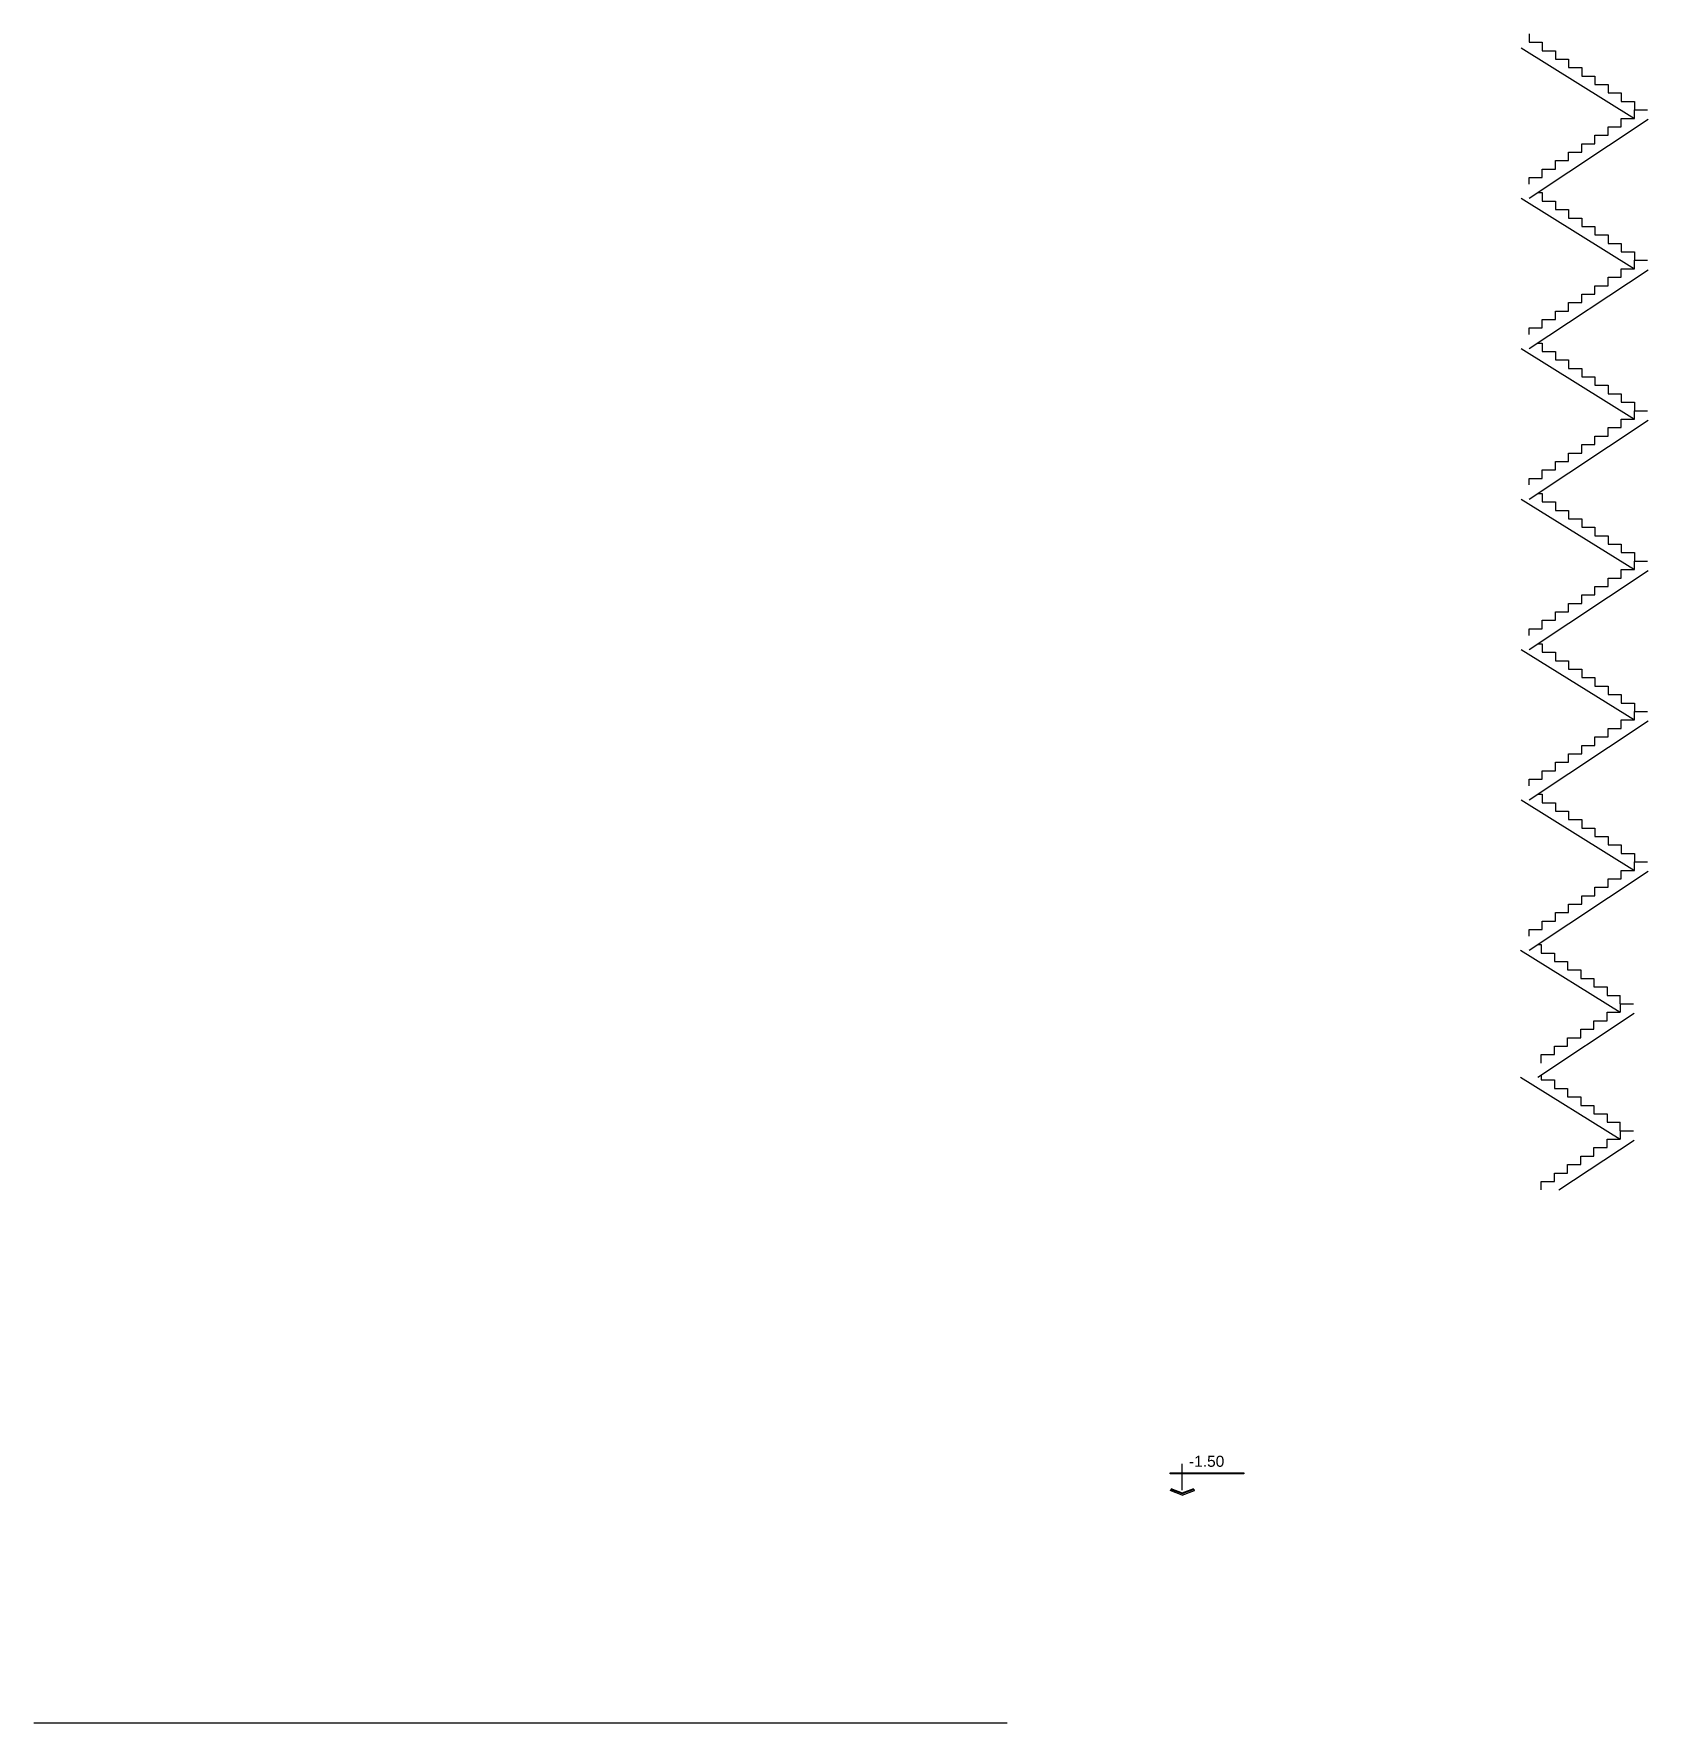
# Model space of a CAD drawing. Header units: metres. Extents: x -355 to 973, y -73 to 238.
# Drawn here: x 469.51 to 503.85, y 35.96 to 71.9 of the extents above; entities that cross this region are included whole.
import ezdxf

# ---------------------------------------------------------------- set-up
doc = ezdxf.new("R2010")
doc.units = ezdxf.units.M
doc.header["$LTSCALE"] = 3
doc.header["$MEASUREMENT"] = 0
doc.styles.get("Standard").update_dxf_attribs({"font": 'arial.ttf'})

msp = doc.modelspace()

# ---------------------------------------------------------------- hatches: boundary and pattern name
at = {"lineweight": -3}
msp.add_hatch(color=256, dxfattribs=at).paths.add_polyline_path([(493.94, 40.813), (494.2, 40.908), (494.189, 40.939), (493.94, 40.848), (493.692, 40.939), (493.68, 40.908)])

# ---------------------------------------------------------------- linework, layer by layer
for p, q in [((501.316, 71.904), (501.316, 71.724)), ((501.148, 71.604), (503.556, 70.104)), ((501.316, 71.724), (501.596, 71.724)), ((501.596, 71.724), (501.596, 71.544)), ((501.596, 71.544), (501.876, 71.544)), ((501.876, 71.544), (501.876, 71.364)), ((501.876, 71.364), (502.156, 71.364)), ((502.156, 71.364), (502.156, 71.184)), ((502.156, 71.184), (502.436, 71.184)), ((502.436, 71.184), (502.436, 71.004)), ((502.436, 71.004), (502.716, 71.004)), ((502.716, 71.004), (502.716, 70.824)), ((502.716, 70.824), (502.996, 70.824)), ((502.996, 70.824), (502.996, 70.644)), ((502.996, 70.644), (503.276, 70.644)), ((503.276, 70.644), (503.276, 70.464)), ((503.276, 70.464), (503.556, 70.464)), ((503.556, 70.464), (503.556, 70.284)), ((503.276, 69.924), (503.276, 70.104)), ((503.276, 70.104), (503.556, 70.104)), ((503.556, 70.284), (503.836, 70.284)), ((503.556, 70.104), (503.556, 70.284)), ((501.316, 68.404), (503.85, 70.084)), ((502.716, 69.564), (502.716, 69.744)), ((502.716, 69.744), (502.996, 69.744)), ((502.996, 69.744), (502.996, 69.924)), ((502.996, 69.924), (503.276, 69.924)), ((502.156, 69.204), (502.156, 69.384)), ((502.156, 69.384), (502.436, 69.384)), ((502.436, 69.384), (502.436, 69.564)), ((502.436, 69.564), (502.716, 69.564)), ((501.596, 68.844), (501.596, 69.024)), ((501.596, 69.024), (501.876, 69.024)), ((501.876, 69.024), (501.876, 69.204)), ((501.876, 69.204), (502.156, 69.204)), ((501.316, 68.704), (501.316, 68.844)), ((501.316, 68.844), (501.596, 68.844)), ((501.148, 68.404), (503.556, 66.904)), ((501.497, 68.524), (501.596, 68.524)), ((501.596, 68.524), (501.596, 68.344)), ((501.596, 68.344), (501.876, 68.344)), ((501.876, 68.344), (501.876, 68.164)), ((501.876, 68.164), (502.156, 68.164)), ((502.156, 68.164), (502.156, 67.984)), ((502.156, 67.984), (502.436, 67.984)), ((502.436, 67.984), (502.436, 67.804)), ((502.436, 67.804), (502.716, 67.804)), ((502.716, 67.804), (502.716, 67.624)), ((502.716, 67.624), (502.996, 67.624)), ((502.996, 67.624), (502.996, 67.444)), ((502.996, 67.444), (503.276, 67.444)), ((503.276, 67.444), (503.276, 67.264)), ((503.276, 67.264), (503.556, 67.264)), ((503.556, 67.264), (503.556, 67.084)), ((501.316, 65.204), (503.85, 66.884)), ((503.276, 66.724), (503.276, 66.904)), ((503.276, 66.904), (503.556, 66.904)), ((503.556, 67.084), (503.836, 67.084)), ((503.556, 66.904), (503.556, 67.084)), ((502.716, 66.364), (502.716, 66.544)), ((502.716, 66.544), (502.996, 66.544)), ((502.996, 66.544), (502.996, 66.724)), ((502.996, 66.724), (503.276, 66.724)), ((502.156, 66.004), (502.156, 66.184)), ((502.156, 66.184), (502.436, 66.184)), ((502.436, 66.184), (502.436, 66.364)), ((502.436, 66.364), (502.716, 66.364)), ((501.596, 65.644), (501.596, 65.824)), ((501.596, 65.824), (501.876, 65.824)), ((501.876, 65.824), (501.876, 66.004)), ((501.876, 66.004), (502.156, 66.004)), ((501.316, 65.504), (501.316, 65.644)), ((501.316, 65.644), (501.596, 65.644)), ((501.148, 65.204), (503.556, 63.704)), ((501.497, 65.324), (501.596, 65.324)), ((501.596, 65.324), (501.596, 65.144)), ((501.596, 65.144), (501.876, 65.144)), ((501.876, 65.144), (501.876, 64.964)), ((501.876, 64.964), (502.156, 64.964)), ((502.156, 64.964), (502.156, 64.784)), ((502.156, 64.784), (502.436, 64.784)), ((502.436, 64.784), (502.436, 64.604)), ((502.436, 64.604), (502.716, 64.604)), ((502.716, 64.604), (502.716, 64.424)), ((502.716, 64.424), (502.996, 64.424)), ((502.996, 64.424), (502.996, 64.244)), ((502.996, 64.244), (503.276, 64.244)), ((503.276, 64.244), (503.276, 64.064)), ((503.276, 64.064), (503.556, 64.064)), ((503.556, 64.064), (503.556, 63.884)), ((501.316, 62.004), (503.85, 63.684)), ((503.276, 63.524), (503.276, 63.704)), ((503.276, 63.704), (503.556, 63.704)), ((503.556, 63.884), (503.836, 63.884)), ((503.556, 63.704), (503.556, 63.884)), ((502.716, 63.164), (502.716, 63.344)), ((502.716, 63.344), (502.996, 63.344)), ((502.996, 63.344), (502.996, 63.524)), ((502.996, 63.524), (503.276, 63.524)), ((502.156, 62.804), (502.156, 62.984)), ((502.156, 62.984), (502.436, 62.984)), ((502.436, 62.984), (502.436, 63.164)), ((502.436, 63.164), (502.716, 63.164)), ((501.596, 62.444), (501.596, 62.624)), ((501.596, 62.624), (501.876, 62.624)), ((501.876, 62.624), (501.876, 62.804)), ((501.876, 62.804), (502.156, 62.804)), ((501.316, 62.304), (501.316, 62.444)), ((501.316, 62.444), (501.596, 62.444)), ((501.148, 62.004), (503.556, 60.504)), ((501.497, 62.124), (501.596, 62.124)), ((501.596, 62.124), (501.596, 61.944)), ((501.596, 61.944), (501.876, 61.944)), ((501.876, 61.944), (501.876, 61.764)), ((501.876, 61.764), (502.156, 61.764)), ((502.156, 61.764), (502.156, 61.584)), ((502.156, 61.584), (502.436, 61.584)), ((502.436, 61.584), (502.436, 61.404)), ((502.436, 61.404), (502.716, 61.404)), ((502.716, 61.404), (502.716, 61.224)), ((502.716, 61.224), (502.996, 61.224)), ((502.996, 61.224), (502.996, 61.044)), ((502.996, 61.044), (503.276, 61.044)), ((503.276, 61.044), (503.276, 60.864)), ((503.276, 60.864), (503.556, 60.864)), ((503.556, 60.864), (503.556, 60.684)), ((501.316, 58.804), (503.85, 60.484)), ((503.276, 60.324), (503.276, 60.504)), ((503.276, 60.504), (503.556, 60.504)), ((503.556, 60.684), (503.836, 60.684)), ((503.556, 60.504), (503.556, 60.684)), ((502.716, 59.964), (502.716, 60.144)), ((502.716, 60.144), (502.996, 60.144)), ((502.996, 60.144), (502.996, 60.324)), ((502.996, 60.324), (503.276, 60.324)), ((502.156, 59.604), (502.156, 59.784)), ((502.156, 59.784), (502.436, 59.784)), ((502.436, 59.784), (502.436, 59.964)), ((502.436, 59.964), (502.716, 59.964)), ((501.596, 59.244), (501.596, 59.424)), ((501.596, 59.424), (501.876, 59.424)), ((501.876, 59.424), (501.876, 59.604)), ((501.876, 59.604), (502.156, 59.604)), ((501.316, 59.104), (501.316, 59.244)), ((501.316, 59.244), (501.596, 59.244)), ((501.148, 58.804), (503.556, 57.304)), ((501.497, 58.924), (501.596, 58.924)), ((501.596, 58.924), (501.596, 58.744)), ((501.596, 58.744), (501.876, 58.744)), ((501.876, 58.744), (501.876, 58.564)), ((501.876, 58.564), (502.156, 58.564)), ((502.156, 58.564), (502.156, 58.384)), ((502.156, 58.384), (502.436, 58.384)), ((502.436, 58.384), (502.436, 58.204)), ((502.436, 58.204), (502.716, 58.204)), ((502.716, 58.204), (502.716, 58.024)), ((502.716, 58.024), (502.996, 58.024)), ((502.996, 58.024), (502.996, 57.844)), ((502.996, 57.844), (503.276, 57.844)), ((503.276, 57.844), (503.276, 57.664)), ((503.276, 57.664), (503.556, 57.664)), ((503.556, 57.664), (503.556, 57.484)), ((501.316, 55.604), (503.85, 57.284)), ((503.276, 57.124), (503.276, 57.304)), ((503.276, 57.304), (503.556, 57.304)), ((503.556, 57.484), (503.836, 57.484)), ((503.556, 57.304), (503.556, 57.484)), ((502.716, 56.764), (502.716, 56.944)), ((502.716, 56.944), (502.996, 56.944)), ((502.996, 56.944), (502.996, 57.124)), ((502.996, 57.124), (503.276, 57.124)), ((502.156, 56.404), (502.156, 56.584)), ((502.156, 56.584), (502.436, 56.584)), ((502.436, 56.584), (502.436, 56.764)), ((502.436, 56.764), (502.716, 56.764)), ((501.596, 56.044), (501.596, 56.224)), ((501.596, 56.224), (501.876, 56.224)), ((501.876, 56.224), (501.876, 56.404)), ((501.876, 56.404), (502.156, 56.404)), ((501.316, 55.904), (501.316, 56.044)), ((501.316, 56.044), (501.596, 56.044)), ((501.497, 55.724), (501.596, 55.724)), ((501.596, 55.724), (501.596, 55.544)), ((501.148, 55.604), (503.556, 54.104)), ((501.596, 55.544), (501.876, 55.544)), ((501.876, 55.544), (501.876, 55.364)), ((501.876, 55.364), (502.156, 55.364)), ((502.156, 55.364), (502.156, 55.184)), ((502.156, 55.184), (502.436, 55.184)), ((502.436, 55.184), (502.436, 55.004)), ((502.436, 55.004), (502.716, 55.004)), ((502.716, 55.004), (502.716, 54.824)), ((502.716, 54.824), (502.996, 54.824)), ((502.996, 54.824), (502.996, 54.644)), ((502.996, 54.644), (503.276, 54.644)), ((503.276, 54.644), (503.276, 54.464)), ((503.276, 54.464), (503.556, 54.464)), ((503.556, 54.464), (503.556, 54.284)), ((503.556, 54.284), (503.836, 54.284)), ((503.556, 54.104), (503.556, 54.284)), ((501.316, 52.404), (503.85, 54.084)), ((502.996, 53.744), (502.996, 53.924)), ((502.996, 53.924), (503.276, 53.924)), ((503.276, 53.924), (503.276, 54.104)), ((503.276, 54.104), (503.556, 54.104)), ((502.436, 53.384), (502.436, 53.564)), ((502.436, 53.564), (502.716, 53.564)), ((502.716, 53.564), (502.716, 53.744)), ((502.716, 53.744), (502.996, 53.744)), ((501.876, 53.024), (501.876, 53.204)), ((501.876, 53.204), (502.156, 53.204)), ((502.156, 53.204), (502.156, 53.384)), ((502.156, 53.384), (502.436, 53.384)), ((501.316, 52.704), (501.316, 52.844)), ((501.316, 52.844), (501.596, 52.844)), ((501.596, 52.844), (501.596, 53.024)), ((501.596, 53.024), (501.876, 53.024)), ((501.497, 52.524), (501.576, 52.524)), ((501.576, 52.524), (501.576, 52.344)), ((501.137, 52.404), (503.256, 51.084)), ((501.576, 52.344), (501.856, 52.344)), ((501.856, 52.344), (501.856, 52.164)), ((501.856, 52.164), (502.136, 52.164)), ((502.136, 52.164), (502.136, 51.984)), ((502.136, 51.984), (502.416, 51.984)), ((502.416, 51.984), (502.416, 51.804)), ((502.416, 51.804), (502.696, 51.804)), ((502.696, 51.804), (502.696, 51.624)), ((502.696, 51.624), (502.976, 51.624)), ((502.976, 51.624), (502.976, 51.444)), ((502.976, 51.444), (503.256, 51.444)), ((503.256, 51.264), (503.256, 51.444)), ((501.499, 49.704), (503.55, 51.064)), ((502.976, 50.904), (502.976, 51.084)), ((502.976, 51.084), (503.256, 51.084)), ((503.256, 51.264), (503.256, 51.084)), ((503.256, 51.264), (503.536, 51.264)), ((502.416, 50.544), (502.416, 50.724)), ((502.416, 50.724), (502.696, 50.724)), ((502.696, 50.724), (502.696, 50.904)), ((502.696, 50.904), (502.976, 50.904)), ((501.856, 50.184), (501.856, 50.364)), ((501.856, 50.364), (502.136, 50.364)), ((502.136, 50.364), (502.136, 50.544)), ((502.136, 50.544), (502.416, 50.544)), ((501.576, 50.004), (501.576, 50.184)), ((501.576, 50.184), (501.856, 50.184)), ((501.137, 49.704), (503.256, 48.384)), ((501.576, 49.755), (501.576, 49.644)), ((501.576, 49.644), (501.856, 49.644)), ((501.856, 49.644), (501.856, 49.464)), ((501.856, 49.464), (502.136, 49.464)), ((502.136, 49.464), (502.136, 49.284)), ((502.136, 49.284), (502.416, 49.284)), ((502.416, 49.284), (502.416, 49.104)), ((502.416, 49.104), (502.696, 49.104)), ((502.696, 49.104), (502.696, 48.924)), ((502.696, 48.924), (502.976, 48.924)), ((502.976, 48.924), (502.976, 48.744)), ((502.976, 48.744), (503.256, 48.744)), ((503.256, 48.564), (503.256, 48.744)), ((503.256, 48.564), (503.256, 48.384)), ((503.256, 48.564), (503.536, 48.564)), ((501.951, 47.304), (503.55, 48.364)), ((502.696, 48.024), (502.696, 48.204)), ((502.696, 48.204), (502.976, 48.204)), ((502.976, 48.204), (502.976, 48.384)), ((502.976, 48.384), (503.256, 48.384)), ((502.136, 47.664), (502.136, 47.844)), ((502.136, 47.844), (502.416, 47.844)), ((502.416, 47.844), (502.416, 48.024)), ((502.416, 48.024), (502.696, 48.024)), ((501.576, 47.304), (501.576, 47.484)), ((501.576, 47.484), (501.856, 47.484)), ((501.856, 47.484), (501.856, 47.664)), ((501.856, 47.664), (502.136, 47.664)), ((490.218, 35.958), (469.51, 35.958))]:
    msp.add_line(p, q)
for p, q in [((493.94, 40.92), (493.94, 41.476)), ((493.681, 41.282), (495.249, 41.282)), ((493.94, 40.813), (493.68, 40.908)), ((493.692, 40.939), (493.94, 40.848)), ((493.697, 40.953), (493.94, 40.863)), ((493.94, 40.863), (494.184, 40.953)), ((493.94, 40.848), (494.189, 40.939)), ((493.94, 40.813), (494.2, 40.908)), ((494.2, 40.908), (494.189, 40.939))]:
    msp.add_line(p, q, dxfattribs=at)
msp.add_lwpolyline([(493.681, 41.282), (495.249, 41.282), (495.249, 41.267), (493.681, 41.267)], close=True, dxfattribs=at)

# ---------------------------------------------------------------- texts
at = {"lineweight": -3, "insert": (494.082, 41.649), "char_height": 0.2359, "width": 1.81395, "attachment_point": 1}
msp.add_mtext('-1.50', dxfattribs=at)

doc.saveas('drawing.dxf')
